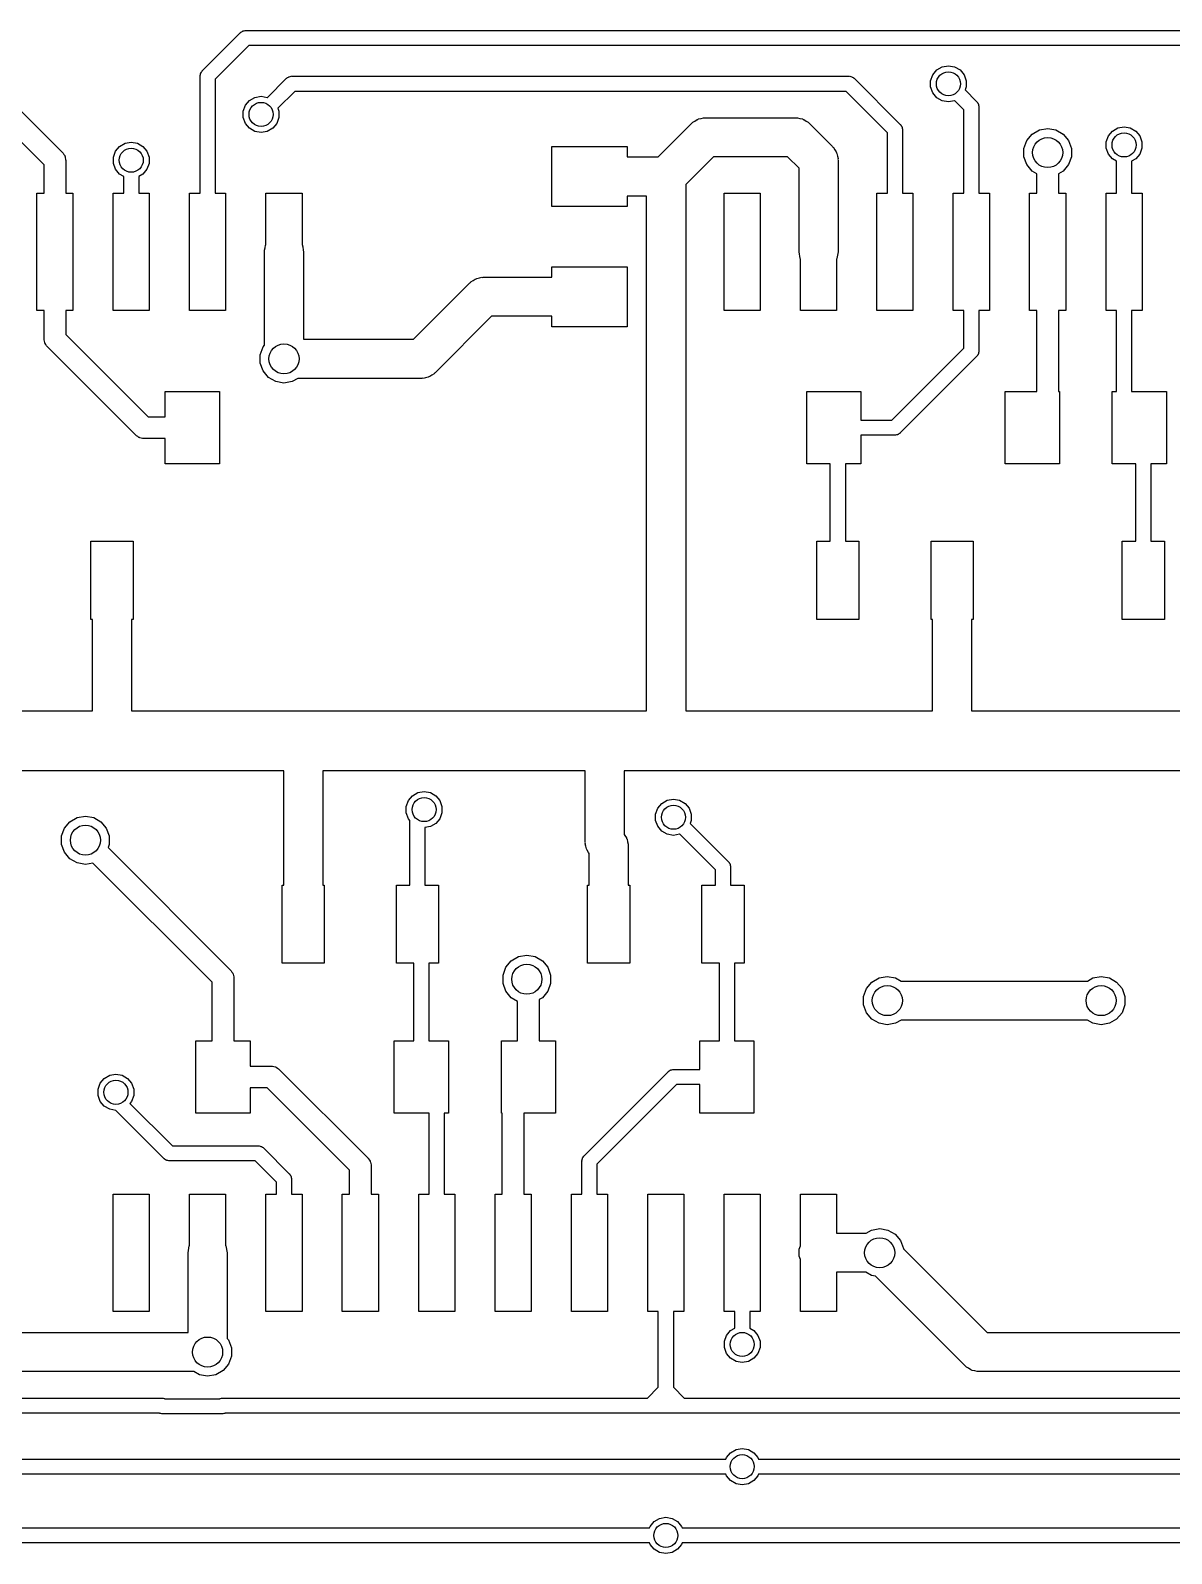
# Model space of a CAD drawing. Extents: x 25 to 125, y -125 to -25.
# Drawn here: x 58.65 to 77.62, y -99.36 to -74.04 of the extents above; entities that cross this region are included whole.
import ezdxf

# ---------------------------------------------------------------- set-up
doc = ezdxf.new("R2010")
doc.units = 0
doc.header["$MEASUREMENT"] = 0
doc.layers.add('BLACK', color=7, linetype='CONTINUOUS')

msp = doc.modelspace()

# ---------------------------------------------------------------- linework, layer by layer
at = {"layer": 'Black'}
for p, q in [((61.5066, -74.7146), (62.1416, -74.0796)), ((62.1416, -74.0796), (62.1461, -74.0765)), ((62.1461, -74.0765), (62.1497, -74.0722)), ((62.1497, -74.0722), (62.1638, -74.0641)), ((62.1638, -74.0641), (62.1772, -74.0547)), ((62.1772, -74.0547), (62.1825, -74.0533)), ((62.1825, -74.0533), (62.1872, -74.0505)), ((62.1872, -74.0505), (62.2033, -74.0477)), ((62.2033, -74.0477), (62.2191, -74.0435)), ((62.2191, -74.0435), (62.2246, -74.044)), ((62.2246, -74.044), (62.23, -74.043)), ((62.23, -74.043), (80.391, -74.043)), ((62.2818, -74.293), (61.72, -74.8548)), ((80.3392, -74.293), (62.2818, -74.293)), ((73.7204, -74.6993), (73.811, -74.647)), ((73.811, -74.647), (73.914, -74.6289)), ((73.914, -74.6289), (74.017, -74.647)), ((74.017, -74.647), (74.1076, -74.6993)), ((61.47, -74.803), (61.471, -74.7976)), ((61.47, -76.75), (61.47, -74.803)), ((61.4705, -74.7921), (61.4747, -74.7763)), ((61.471, -74.7976), (61.4705, -74.7921)), ((61.4747, -74.7763), (61.4775, -74.7602)), ((61.4775, -74.7602), (61.4803, -74.7555)), ((61.4803, -74.7555), (61.4817, -74.7502)), ((61.4817, -74.7502), (61.4911, -74.7368)), ((61.4911, -74.7368), (61.4992, -74.7227)), ((61.4992, -74.7227), (61.5035, -74.7191)), ((61.5035, -74.7191), (61.5066, -74.7146)), ((61.72, -74.8548), (61.72, -76.75)), ((62.589, -75.1562), (62.9036, -74.8416)), ((62.9036, -74.8416), (62.9081, -74.8385)), ((62.9081, -74.8385), (62.9117, -74.8342)), ((62.9117, -74.8342), (62.9258, -74.8261)), ((62.9258, -74.8261), (62.9392, -74.8167)), ((62.9392, -74.8167), (62.9445, -74.8153)), ((62.9445, -74.8153), (62.9492, -74.8125)), ((62.9492, -74.8125), (62.9653, -74.8097)), ((62.9653, -74.8097), (62.9811, -74.8055)), ((62.9811, -74.8055), (62.9866, -74.806)), ((62.9866, -74.806), (62.992, -74.805)), ((62.992, -74.805), (72.263, -74.805)), ((72.263, -74.805), (72.2684, -74.806)), ((72.2684, -74.806), (72.2739, -74.8055)), ((72.2739, -74.8055), (72.2897, -74.8097)), ((72.2897, -74.8097), (72.3058, -74.8125)), ((72.3058, -74.8125), (72.3105, -74.8153)), ((72.3105, -74.8153), (72.3158, -74.8167)), ((72.3158, -74.8167), (72.3292, -74.8261)), ((72.3292, -74.8261), (72.3433, -74.8342)), ((72.3433, -74.8342), (72.3469, -74.8385)), ((72.3469, -74.8385), (72.3514, -74.8416)), ((72.3514, -74.8416), (73.1134, -75.6036)), ((73.6174, -74.8777), (73.6532, -74.7794)), ((73.6174, -74.9823), (73.6174, -74.8777)), ((73.6532, -74.7794), (73.7204, -74.6993)), ((74.1076, -74.6993), (74.1748, -74.7794)), ((74.1748, -74.7794), (74.2106, -74.8777)), ((74.2106, -74.8777), (74.2106, -74.9823)), ((58.1614, -75.0519), (59.1823, -76.0727)), ((62.2904, -75.2073), (62.381, -75.155)), ((62.381, -75.155), (62.484, -75.1369)), ((62.484, -75.1369), (62.587, -75.155)), ((62.587, -75.155), (62.589, -75.1562)), ((63.0438, -75.055), (62.7626, -75.3362)), ((72.2112, -75.055), (63.0438, -75.055)), ((72.9, -75.7438), (72.2112, -75.055)), ((73.6532, -75.0806), (73.6174, -74.9823)), ((73.7204, -75.1607), (73.6532, -75.0806)), ((73.811, -75.213), (73.7204, -75.1607)), ((74.2106, -74.9823), (74.1926, -75.0318)), ((74.1926, -75.0318), (74.3834, -75.2226)), ((58.875, -76.2746), (57.9099, -75.3095)), ((62.1874, -75.3857), (62.2232, -75.2874)), ((62.1874, -75.4903), (62.1874, -75.3857)), ((62.2232, -75.2874), (62.2904, -75.2073)), ((62.7626, -75.3362), (62.7806, -75.3857)), ((62.7806, -75.3857), (62.7806, -75.4903)), ((73.914, -75.2311), (73.811, -75.213)), ((74.017, -75.213), (73.914, -75.2311)), ((74.019, -75.2118), (74.017, -75.213)), ((74.17, -75.3628), (74.019, -75.2118)), ((74.17, -76.75), (74.17, -75.3628)), ((74.3834, -75.2226), (74.3865, -75.2271)), ((74.3865, -75.2271), (74.3908, -75.2307)), ((74.3908, -75.2307), (74.3989, -75.2448)), ((74.3989, -75.2448), (74.4083, -75.2582)), ((74.4083, -75.2582), (74.4097, -75.2635)), ((74.4097, -75.2635), (74.4125, -75.2682)), ((74.4125, -75.2682), (74.4153, -75.2843)), ((74.4153, -75.2843), (74.4195, -75.3001)), ((74.4195, -75.3001), (74.419, -75.3056)), ((74.419, -75.3056), (74.42, -75.311)), ((74.42, -75.311), (74.42, -76.75)), ((62.2232, -75.5886), (62.1874, -75.4903)), ((62.2904, -75.6687), (62.2232, -75.5886)), ((62.381, -75.721), (62.2904, -75.6687)), ((62.6776, -75.6687), (62.587, -75.721)), ((62.7448, -75.5886), (62.6776, -75.6687)), ((62.7806, -75.4903), (62.7448, -75.5886)), ((69.0854, -76.145), (69.6412, -75.5892)), ((69.6412, -75.5892), (69.6529, -75.581)), ((69.6529, -75.581), (69.6621, -75.57)), ((69.6621, -75.57), (69.6989, -75.5488)), ((69.6989, -75.5488), (69.7336, -75.5245)), ((69.7336, -75.5245), (69.7475, -75.5207)), ((69.7475, -75.5207), (69.7598, -75.5136)), ((69.7598, -75.5136), (69.8017, -75.5062)), ((69.8017, -75.5062), (69.8427, -75.4952)), ((69.8427, -75.4952), (69.8569, -75.4965)), ((69.8569, -75.4965), (69.871, -75.494)), ((69.871, -75.494), (71.374, -75.494)), ((71.374, -75.494), (71.3881, -75.4965)), ((71.3881, -75.4965), (71.4023, -75.4952)), ((71.4023, -75.4952), (71.4433, -75.5062)), ((71.4433, -75.5062), (71.4852, -75.5136)), ((71.4852, -75.5136), (71.4975, -75.5207)), ((71.4975, -75.5207), (71.5114, -75.5245)), ((71.5114, -75.5245), (71.5461, -75.5488)), ((71.5461, -75.5488), (71.5829, -75.57)), ((71.5829, -75.57), (71.5921, -75.581)), ((71.5921, -75.581), (71.6038, -75.5892)), ((71.6038, -75.5892), (71.9848, -75.9702)), ((73.1134, -75.6036), (73.1165, -75.6081)), ((73.1165, -75.6081), (73.1208, -75.6117)), ((73.1208, -75.6117), (73.1289, -75.6258)), ((73.1289, -75.6258), (73.1383, -75.6392)), ((73.1383, -75.6392), (73.1397, -75.6445)), ((73.1397, -75.6445), (73.1425, -75.6492)), ((73.1425, -75.6492), (73.1453, -75.6653)), ((73.1453, -75.6653), (73.1495, -75.6811)), ((73.1495, -75.6811), (73.149, -75.6866)), ((73.149, -75.6866), (73.15, -75.692)), ((73.15, -75.692), (73.15, -76.75)), ((75.3069, -75.7654), (75.4277, -75.6957)), ((75.4277, -75.6957), (75.565, -75.6715)), ((75.565, -75.6715), (75.7023, -75.6957)), ((75.7023, -75.6957), (75.8231, -75.7654)), ((76.6414, -75.7153), (76.732, -75.663)), ((76.732, -75.663), (76.835, -75.6449)), ((76.835, -75.6449), (76.938, -75.663)), ((76.938, -75.663), (77.0286, -75.7153)), ((60.1314, -75.9693), (60.222, -75.917)), ((60.222, -75.917), (60.325, -75.8989)), ((60.325, -75.8989), (60.428, -75.917)), ((60.428, -75.917), (60.5186, -75.9693)), ((62.484, -75.7391), (62.381, -75.721)), ((62.587, -75.721), (62.484, -75.7391)), ((72.9, -76.75), (72.9, -75.7438)), ((75.1696, -76.0033), (75.2173, -75.8722)), ((75.2173, -75.8722), (75.3069, -75.7654)), ((75.8231, -75.7654), (75.9127, -75.8722)), ((75.9127, -75.8722), (75.9604, -76.0033)), ((76.5384, -75.8937), (76.5742, -75.7954)), ((76.5384, -75.9983), (76.5384, -75.8937)), ((76.5742, -75.7954), (76.6414, -75.7153)), ((77.0286, -75.7153), (77.0958, -75.7954)), ((77.0958, -75.7954), (77.1316, -75.8937)), ((77.1316, -75.8937), (77.1316, -75.9983)), ((59.1823, -76.0727), (59.1868, -76.0792)), ((59.1868, -76.0792), (59.1929, -76.0843)), ((59.1929, -76.0843), (59.2046, -76.1047)), ((59.2046, -76.1047), (59.2181, -76.1239)), ((59.2181, -76.1239), (59.2202, -76.1316)), ((59.2202, -76.1316), (59.2241, -76.1384)), ((59.2241, -76.1384), (59.2282, -76.1616)), ((59.2282, -76.1616), (59.2343, -76.1843)), ((59.2343, -76.1843), (59.2336, -76.1922)), ((59.2336, -76.1922), (59.235, -76.2)), ((59.235, -76.2), (59.235, -76.75)), ((60.0284, -76.1477), (60.0642, -76.0494)), ((60.0284, -76.2523), (60.0284, -76.1477)), ((60.0642, -76.0494), (60.1314, -75.9693)), ((60.5186, -75.9693), (60.5858, -76.0494)), ((60.5858, -76.0494), (60.6216, -76.1477)), ((60.6216, -76.1477), (60.6216, -76.2523)), ((67.32, -76.97), (67.32, -75.97)), ((67.32, -75.97), (68.57, -75.97)), ((68.57, -75.97), (68.57, -76.145)), ((68.57, -76.145), (69.0854, -76.145)), ((70.0056, -76.144), (69.545, -76.6046)), ((71.2394, -76.144), (70.0056, -76.144)), ((71.43, -76.3346), (71.2394, -76.144)), ((71.9848, -75.9702), (71.993, -75.9819)), ((71.993, -75.9819), (72.004, -75.9911)), ((72.004, -75.9911), (72.0252, -76.0279)), ((72.0252, -76.0279), (72.0495, -76.0626)), ((72.0495, -76.0626), (72.0533, -76.0765)), ((72.0533, -76.0765), (72.0604, -76.0888)), ((72.0604, -76.0888), (72.0678, -76.1307)), ((72.0678, -76.1307), (72.0788, -76.1717)), ((72.0788, -76.1717), (72.0775, -76.1859)), ((72.0775, -76.1859), (72.08, -76.2)), ((72.08, -76.2), (72.08, -77.725)), ((75.1696, -76.1427), (75.1696, -76.0033)), ((75.2173, -76.2738), (75.1696, -76.1427)), ((75.9604, -76.1427), (75.9127, -76.2738)), ((75.9604, -76.0033), (75.9604, -76.1427)), ((76.5742, -76.0966), (76.5384, -75.9983)), ((76.6414, -76.1767), (76.5742, -76.0966)), ((76.71, -76.2163), (76.6414, -76.1767)), ((77.0286, -76.1767), (76.96, -76.2163)), ((77.0958, -76.0966), (77.0286, -76.1767)), ((77.1316, -75.9983), (77.0958, -76.0966)), ((58.875, -76.75), (58.875, -76.2746)), ((60.0642, -76.3506), (60.0284, -76.2523)), ((60.1314, -76.4307), (60.0642, -76.3506)), ((60.2, -76.4703), (60.1314, -76.4307)), ((60.5186, -76.4307), (60.45, -76.4703)), ((60.5858, -76.3506), (60.5186, -76.4307)), ((60.6216, -76.2523), (60.5858, -76.3506)), ((71.43, -77.725), (71.43, -76.3346)), ((75.3069, -76.3806), (75.2173, -76.2738)), ((75.385, -76.4257), (75.3069, -76.3806)), ((75.385, -76.75), (75.385, -76.4257)), ((75.8231, -76.3806), (75.745, -76.4257)), ((75.745, -76.4257), (75.745, -76.75)), ((75.9127, -76.2738), (75.8231, -76.3806)), ((76.71, -76.75), (76.71, -76.2163)), ((76.96, -76.2163), (76.96, -76.75)), ((60.2, -76.75), (60.2, -76.4703)), ((60.45, -76.4703), (60.45, -76.75)), ((69.545, -76.6046), (69.545, -85.352)), ((58.755, -78.7), (58.755, -76.75)), ((58.755, -76.75), (58.875, -76.75)), ((59.235, -76.75), (59.355, -76.75)), ((59.355, -76.75), (59.355, -78.7)), ((60.025, -78.7), (60.025, -76.75)), ((60.025, -76.75), (60.2, -76.75)), ((60.45, -76.75), (60.625, -76.75)), ((60.625, -76.75), (60.625, -78.7)), ((61.295, -78.7), (61.295, -76.75)), ((61.295, -76.75), (61.47, -76.75)), ((61.72, -76.75), (61.895, -76.75)), ((61.895, -76.75), (61.895, -78.7)), ((62.565, -77.6045), (62.565, -76.75)), ((62.565, -76.75), (63.165, -76.75)), ((63.165, -76.75), (63.165, -77.6045)), ((68.895, -76.795), (68.57, -76.795)), ((68.57, -76.795), (68.57, -76.97)), ((68.895, -85.352), (68.895, -76.795)), ((70.185, -78.7), (70.185, -76.75)), ((70.185, -76.75), (70.785, -76.75)), ((70.785, -76.75), (70.785, -78.7)), ((72.725, -78.7), (72.725, -76.75)), ((72.725, -76.75), (72.9, -76.75)), ((73.15, -76.75), (73.325, -76.75)), ((73.325, -76.75), (73.325, -78.7)), ((73.995, -78.7), (73.995, -76.75)), ((73.995, -76.75), (74.17, -76.75)), ((74.42, -76.75), (74.595, -76.75)), ((74.595, -76.75), (74.595, -78.7)), ((75.265, -78.7), (75.265, -76.75)), ((75.265, -76.75), (75.385, -76.75)), ((75.745, -76.75), (75.865, -76.75)), ((75.865, -76.75), (75.865, -78.7)), ((76.535, -78.7), (76.535, -76.75)), ((76.535, -76.75), (76.71, -76.75)), ((76.96, -76.75), (77.135, -76.75)), ((77.135, -76.75), (77.135, -78.7)), ((68.57, -76.97), (67.32, -76.97)), ((62.54, -77.725), (62.5425, -77.7109)), ((62.54, -79.2741), (62.54, -77.725)), ((62.5412, -77.6967), (62.5522, -77.6557)), ((62.5425, -77.7109), (62.5412, -77.6967)), ((62.5522, -77.6557), (62.5596, -77.6138)), ((62.5596, -77.6138), (62.565, -77.6045)), ((63.165, -77.6045), (63.1704, -77.6138)), ((63.1704, -77.6138), (63.172, -77.6229)), ((63.172, -77.6229), (63.1799, -77.6399)), ((63.1799, -77.6399), (63.1848, -77.6954)), ((63.1848, -77.6954), (63.19, -77.725)), ((63.19, -77.725), (63.19, -79.177)), ((71.4496, -77.8362), (71.43, -77.725)), ((72.08, -77.725), (72.0604, -77.8362)), ((67.32, -78.145), (67.32, -77.97)), ((67.32, -77.97), (68.57, -77.97)), ((68.57, -77.97), (68.57, -78.97)), ((71.455, -77.8455), (71.4496, -77.8362)), ((71.455, -78.7), (71.455, -77.8455)), ((72.0604, -77.8362), (72.055, -77.8455)), ((72.055, -77.8455), (72.055, -78.7)), ((65.9532, -78.2402), (65.9649, -78.232)), ((65.9649, -78.232), (65.9741, -78.221)), ((65.9741, -78.221), (66.0109, -78.1998)), ((66.0109, -78.1998), (66.0456, -78.1754)), ((66.0456, -78.1754), (66.0595, -78.1717)), ((66.0595, -78.1717), (66.0718, -78.1646)), ((66.0718, -78.1646), (66.1137, -78.1572)), ((66.1137, -78.1572), (66.1547, -78.1462)), ((66.1547, -78.1462), (66.1689, -78.1475)), ((66.1689, -78.1475), (66.183, -78.145)), ((66.183, -78.145), (67.32, -78.145)), ((65.0164, -79.177), (65.9532, -78.2402)), ((58.875, -78.7), (58.755, -78.7)), ((58.875, -79.17), (58.875, -78.7)), ((59.355, -78.7), (59.235, -78.7)), ((59.235, -78.7), (59.235, -79.0954)), ((60.625, -78.7), (60.025, -78.7)), ((61.895, -78.7), (61.295, -78.7)), ((70.785, -78.7), (70.185, -78.7)), ((72.055, -78.7), (71.455, -78.7)), ((73.325, -78.7), (72.725, -78.7)), ((74.17, -78.7), (73.995, -78.7)), ((74.17, -79.3232), (74.17, -78.7)), ((74.595, -78.7), (74.42, -78.7)), ((74.42, -78.7), (74.42, -79.375)), ((75.385, -78.7), (75.265, -78.7)), ((75.385, -80.045), (75.385, -78.7)), ((75.865, -78.7), (75.745, -78.7)), ((75.745, -78.7), (75.745, -80.045)), ((76.71, -78.7), (76.535, -78.7)), ((76.71, -80.045), (76.71, -78.7)), ((77.135, -78.7), (76.96, -78.7)), ((76.96, -78.7), (76.96, -80.045)), ((66.3176, -78.795), (65.3808, -79.7318)), ((67.32, -78.795), (66.3176, -78.795)), ((67.32, -78.97), (67.32, -78.795)), ((68.57, -78.97), (67.32, -78.97)), ((58.8764, -79.1778), (58.875, -79.17)), ((58.8757, -79.1857), (58.8764, -79.1778)), ((58.8818, -79.2084), (58.8757, -79.1857)), ((58.8859, -79.2316), (58.8818, -79.2084)), ((58.8898, -79.2384), (58.8859, -79.2316)), ((58.8919, -79.2461), (58.8898, -79.2384)), ((59.235, -79.0954), (60.6046, -80.465)), ((63.19, -79.177), (65.0164, -79.177)), ((58.9054, -79.2653), (58.8919, -79.2461)), ((58.9171, -79.2857), (58.9054, -79.2653)), ((58.9232, -79.2908), (58.9171, -79.2857)), ((58.9277, -79.2973), (58.9232, -79.2908)), ((60.4027, -80.7723), (58.9277, -79.2973)), ((62.4696, -79.4323), (62.5173, -79.3012)), ((62.4696, -79.5717), (62.4696, -79.4323)), ((62.5173, -79.3012), (62.54, -79.2741)), ((72.9732, -80.52), (74.17, -79.3232)), ((74.3834, -79.4634), (73.1134, -80.7334)), ((74.3865, -79.4589), (74.3834, -79.4634)), ((74.3908, -79.4553), (74.3865, -79.4589)), ((74.3989, -79.4412), (74.3908, -79.4553)), ((74.4083, -79.4278), (74.3989, -79.4412)), ((74.4097, -79.4225), (74.4083, -79.4278)), ((74.4125, -79.4178), (74.4097, -79.4225)), ((74.4153, -79.4017), (74.4125, -79.4178)), ((74.4195, -79.3859), (74.4153, -79.4017)), ((74.42, -79.375), (74.419, -79.3804)), ((74.419, -79.3804), (74.4195, -79.3859)), ((62.5173, -79.7028), (62.4696, -79.5717)), ((62.6069, -79.8096), (62.5173, -79.7028)), ((65.3599, -79.751), (65.3231, -79.7722)), ((65.3691, -79.74), (65.3599, -79.751)), ((65.3808, -79.7318), (65.3691, -79.74)), ((62.7277, -79.8793), (62.6069, -79.8096)), ((62.865, -79.9035), (62.7277, -79.8793)), ((63.0023, -79.8793), (62.865, -79.9035)), ((63.0929, -79.827), (63.0023, -79.8793)), ((65.151, -79.827), (63.0929, -79.827)), ((65.1651, -79.8245), (65.151, -79.827)), ((65.1793, -79.8258), (65.1651, -79.8245)), ((65.2203, -79.8148), (65.1793, -79.8258)), ((65.2622, -79.8074), (65.2203, -79.8148)), ((65.2745, -79.8003), (65.2622, -79.8074)), ((65.2884, -79.7965), (65.2745, -79.8003)), ((65.3231, -79.7722), (65.2884, -79.7965)), ((60.89, -80.465), (60.89, -80.045)), ((60.89, -80.045), (61.79, -80.045)), ((61.79, -80.045), (61.79, -81.245)), ((71.56, -81.245), (71.56, -80.045)), ((71.56, -80.045), (72.46, -80.045)), ((72.46, -80.045), (72.46, -80.52)), ((74.86, -81.245), (74.86, -80.045)), ((74.86, -80.045), (75.385, -80.045)), ((75.745, -80.045), (75.76, -80.045)), ((75.76, -80.045), (75.76, -81.245)), ((76.64, -81.245), (76.64, -80.045)), ((76.64, -80.045), (76.71, -80.045)), ((76.96, -80.045), (77.54, -80.045)), ((77.54, -80.045), (77.54, -81.245)), ((60.6046, -80.465), (60.89, -80.465)), ((72.46, -80.52), (72.9732, -80.52)), ((73.0678, -80.7625), (73.0517, -80.7653)), ((73.0725, -80.7597), (73.0678, -80.7625)), ((73.0778, -80.7583), (73.0725, -80.7597)), ((73.0912, -80.7489), (73.0778, -80.7583)), ((73.1053, -80.7408), (73.0912, -80.7489)), ((73.1089, -80.7365), (73.1053, -80.7408)), ((73.1134, -80.7334), (73.1089, -80.7365)), ((60.4092, -80.7768), (60.4027, -80.7723)), ((60.4143, -80.7829), (60.4092, -80.7768)), ((60.4347, -80.7946), (60.4143, -80.7829)), ((60.4539, -80.8081), (60.4347, -80.7946)), ((60.4616, -80.8102), (60.4539, -80.8081)), ((60.4684, -80.8141), (60.4616, -80.8102)), ((60.4916, -80.8182), (60.4684, -80.8141)), ((60.5143, -80.8243), (60.4916, -80.8182)), ((60.5222, -80.8236), (60.5143, -80.8243)), ((60.53, -80.825), (60.5222, -80.8236)), ((60.89, -80.825), (60.53, -80.825)), ((60.89, -81.245), (60.89, -80.825)), ((73.025, -80.77), (72.46, -80.77)), ((72.46, -80.77), (72.46, -81.245)), ((73.0304, -80.769), (73.025, -80.77)), ((73.0359, -80.7695), (73.0304, -80.769)), ((73.0517, -80.7653), (73.0359, -80.7695)), ((61.79, -81.245), (60.89, -81.245)), ((71.95, -81.245), (71.56, -81.245)), ((71.95, -82.535), (71.95, -81.245)), ((72.46, -81.245), (72.2, -81.245)), ((72.2, -81.245), (72.2, -82.535)), ((75.76, -81.245), (74.86, -81.245)), ((77.03, -81.245), (76.64, -81.245)), ((77.03, -82.535), (77.03, -81.245)), ((77.54, -81.245), (77.28, -81.245)), ((77.28, -81.245), (77.28, -82.535)), ((59.655, -83.835), (59.655, -82.535)), ((59.655, -82.535), (60.355, -82.535)), ((60.355, -82.535), (60.355, -83.835)), ((71.725, -83.835), (71.725, -82.535)), ((71.725, -82.535), (71.95, -82.535)), ((72.2, -82.535), (72.425, -82.535)), ((72.425, -82.535), (72.425, -83.835)), ((73.625, -83.835), (73.625, -82.535)), ((73.625, -82.535), (74.325, -82.535)), ((74.325, -82.535), (74.325, -83.835)), ((76.805, -83.835), (76.805, -82.535)), ((76.805, -82.535), (77.03, -82.535)), ((77.28, -82.535), (77.505, -82.535)), ((77.505, -82.535), (77.505, -83.835)), ((59.68, -83.835), (59.655, -83.835)), ((59.68, -85.352), (59.68, -83.835)), ((60.355, -83.835), (60.33, -83.835)), ((60.33, -83.835), (60.33, -85.352)), ((72.425, -83.835), (71.725, -83.835)), ((73.65, -83.835), (73.625, -83.835)), ((73.65, -85.352), (73.65, -83.835)), ((74.325, -83.835), (74.3, -83.835)), ((74.3, -83.835), (74.3, -85.352)), ((77.505, -83.835), (76.805, -83.835)), ((55.25, -85.352), (59.68, -85.352)), ((60.33, -85.352), (63.246, -85.352)), ((63.246, -85.352), (68.199, -85.352)), ((68.199, -85.352), (68.895, -85.352)), ((69.545, -85.352), (73.65, -85.352)), ((74.3, -85.352), (78.73, -85.352)), ((60.071, -86.352), (54.864, -86.352)), ((62.86, -86.352), (60.071, -86.352)), ((62.86, -88.25), (62.86, -86.352)), ((67.874, -86.352), (63.51, -86.352)), ((63.51, -86.352), (63.51, -88.25)), ((67.874, -87.534), (67.874, -86.352)), ((69.215, -86.352), (68.524, -86.352)), ((68.524, -86.352), (68.524, -87.4085)), ((74.041, -86.352), (69.215, -86.352)), ((79.121, -86.352), (74.041, -86.352)), ((64.9352, -86.8444), (65.0024, -86.7643)), ((65.0024, -86.7643), (65.093, -86.712)), ((65.093, -86.712), (65.196, -86.6939)), ((65.196, -86.6939), (65.299, -86.712)), ((65.299, -86.712), (65.3896, -86.7643)), ((65.3896, -86.7643), (65.4568, -86.8444)), ((69.1484, -86.8913), (69.239, -86.839)), ((69.239, -86.839), (69.342, -86.8209)), ((69.342, -86.8209), (69.445, -86.839)), ((69.445, -86.839), (69.5356, -86.8913)), ((64.8994, -86.9427), (64.9352, -86.8444)), ((64.8994, -87.0473), (64.8994, -86.9427)), ((64.9352, -87.1456), (64.8994, -87.0473)), ((65.4568, -86.8444), (65.4926, -86.9427)), ((65.4926, -87.0473), (65.4568, -87.1456)), ((65.4926, -86.9427), (65.4926, -87.0473)), ((69.0454, -87.0697), (69.0812, -86.9714)), ((69.0454, -87.1743), (69.0454, -87.0697)), ((69.0812, -86.9714), (69.1484, -86.8913)), ((69.5356, -86.8913), (69.6028, -86.9714)), ((69.6028, -86.9714), (69.6386, -87.0697)), ((69.6386, -87.0697), (69.6386, -87.1743)), ((59.1676, -87.4333), (59.2153, -87.3022)), ((59.2153, -87.3022), (59.3049, -87.1954)), ((59.3049, -87.1954), (59.4257, -87.1257)), ((59.4257, -87.1257), (59.563, -87.1015)), ((59.563, -87.1015), (59.7003, -87.1257)), ((59.7003, -87.1257), (59.8211, -87.1954)), ((59.8211, -87.1954), (59.9107, -87.3022)), ((59.9107, -87.3022), (59.9584, -87.4333)), ((64.96, -87.1751), (64.9352, -87.1456)), ((64.96, -88.25), (64.96, -87.1751)), ((65.299, -87.278), (65.21, -87.2937)), ((65.21, -87.2937), (65.21, -88.25)), ((65.3896, -87.2257), (65.299, -87.278)), ((65.4568, -87.1456), (65.3896, -87.2257)), ((69.0812, -87.2726), (69.0454, -87.1743)), ((69.1484, -87.3527), (69.0812, -87.2726)), ((69.6386, -87.1743), (69.6206, -87.2238)), ((69.6206, -87.2238), (70.2534, -87.8566)), ((59.1676, -87.5727), (59.1676, -87.4333)), ((59.2153, -87.7038), (59.1676, -87.5727)), ((59.9584, -87.5727), (59.9394, -87.6249)), ((59.9584, -87.4333), (59.9584, -87.5727)), ((67.8765, -87.5481), (67.874, -87.534)), ((67.8752, -87.5623), (67.8765, -87.5481)), ((67.8862, -87.6033), (67.8752, -87.5623)), ((68.524, -87.4085), (68.5352, -87.4279)), ((68.5352, -87.4279), (68.5596, -87.4626)), ((68.5596, -87.4626), (68.5633, -87.4765)), ((68.5633, -87.4765), (68.5704, -87.4888)), ((68.5704, -87.4888), (68.5778, -87.5307)), ((68.5778, -87.5307), (68.5888, -87.5717)), ((68.5888, -87.5717), (68.5875, -87.5859)), ((68.5875, -87.5859), (68.59, -87.6)), ((68.59, -87.6), (68.59, -88.25)), ((69.239, -87.405), (69.1484, -87.3527)), ((69.342, -87.4231), (69.239, -87.405)), ((69.445, -87.405), (69.342, -87.4231)), ((69.447, -87.4038), (69.445, -87.405)), ((70.04, -87.9968), (69.447, -87.4038)), ((59.3049, -87.8106), (59.2153, -87.7038)), ((59.4257, -87.8803), (59.3049, -87.8106)), ((59.9394, -87.6249), (61.9773, -89.6627)), ((67.8936, -87.6452), (67.8862, -87.6033)), ((67.9007, -87.6575), (67.8936, -87.6452)), ((67.9044, -87.6714), (67.9007, -87.6575)), ((67.9288, -87.7061), (67.9044, -87.6714)), ((67.94, -87.7255), (67.9288, -87.7061)), ((67.94, -88.25), (67.94, -87.7255)), ((59.563, -87.9045), (59.4257, -87.8803)), ((59.6879, -87.8825), (59.563, -87.9045)), ((61.67, -89.8646), (59.6879, -87.8825)), ((70.04, -88.25), (70.04, -87.9968)), ((70.2534, -87.8566), (70.2565, -87.8611)), ((70.2565, -87.8611), (70.2608, -87.8647)), ((70.2608, -87.8647), (70.2689, -87.8788)), ((70.2689, -87.8788), (70.2783, -87.8922)), ((70.2783, -87.8922), (70.2797, -87.8975)), ((70.2797, -87.8975), (70.2825, -87.9022)), ((70.2825, -87.9022), (70.2853, -87.9183)), ((70.2853, -87.9183), (70.2895, -87.9341)), ((70.2895, -87.9341), (70.289, -87.9396)), ((70.289, -87.9396), (70.29, -87.945)), ((70.29, -87.945), (70.29, -88.25)), ((62.835, -89.55), (62.835, -88.25)), ((62.835, -88.25), (62.86, -88.25)), ((63.51, -88.25), (63.535, -88.25)), ((63.535, -88.25), (63.535, -89.55)), ((64.735, -89.55), (64.735, -88.25)), ((64.735, -88.25), (64.96, -88.25)), ((65.21, -88.25), (65.435, -88.25)), ((65.435, -88.25), (65.435, -89.55)), ((67.915, -89.55), (67.915, -88.25)), ((67.915, -88.25), (67.94, -88.25)), ((68.59, -88.25), (68.615, -88.25)), ((68.615, -88.25), (68.615, -89.55)), ((69.815, -89.55), (69.815, -88.25)), ((69.815, -88.25), (70.04, -88.25)), ((70.29, -88.25), (70.515, -88.25)), ((70.515, -88.25), (70.515, -89.55)), ((63.535, -89.55), (62.835, -89.55)), ((65.025, -89.55), (64.735, -89.55)), ((65.025, -90.84), (65.025, -89.55)), ((65.435, -89.55), (65.275, -89.55)), ((65.275, -89.55), (65.275, -90.84)), ((66.5082, -89.7447), (66.5559, -89.6136)), ((66.5559, -89.6136), (66.6455, -89.5068)), ((66.6455, -89.5068), (66.7663, -89.4371)), ((66.7663, -89.4371), (66.9036, -89.4129)), ((66.9036, -89.4129), (67.0409, -89.4371)), ((67.0409, -89.4371), (67.1617, -89.5068)), ((67.1617, -89.5068), (67.2513, -89.6136)), ((67.2513, -89.6136), (67.299, -89.7447)), ((68.615, -89.55), (67.915, -89.55)), ((70.105, -89.55), (69.815, -89.55)), ((70.105, -90.84), (70.105, -89.55)), ((70.515, -89.55), (70.355, -89.55)), ((70.355, -89.55), (70.355, -90.84)), ((61.67, -90.84), (61.67, -89.8646)), ((61.9773, -89.6627), (61.9818, -89.6692)), ((61.9818, -89.6692), (61.9879, -89.6743)), ((61.9879, -89.6743), (61.9996, -89.6947)), ((61.9996, -89.6947), (62.0131, -89.7139)), ((62.0131, -89.7139), (62.0152, -89.7216)), ((62.0152, -89.7216), (62.0191, -89.7284)), ((62.0191, -89.7284), (62.0232, -89.7516)), ((62.0232, -89.7516), (62.0293, -89.7743)), ((62.0293, -89.7743), (62.0286, -89.7822)), ((62.0286, -89.7822), (62.03, -89.79)), ((62.03, -89.79), (62.03, -90.84)), ((66.5082, -89.8841), (66.5082, -89.7447)), ((67.299, -89.7447), (67.299, -89.8841)), ((72.5503, -89.9692), (72.6399, -89.8624)), ((72.6399, -89.8624), (72.7607, -89.7927)), ((72.7607, -89.7927), (72.898, -89.7685)), ((72.898, -89.7685), (73.0353, -89.7927)), ((73.0353, -89.7927), (73.1259, -89.845)), ((73.1259, -89.845), (76.2261, -89.845)), ((76.2261, -89.845), (76.3167, -89.7927)), ((76.3167, -89.7927), (76.454, -89.7685)), ((76.454, -89.7685), (76.5913, -89.7927)), ((76.5913, -89.7927), (76.7121, -89.8624)), ((76.7121, -89.8624), (76.8017, -89.9692)), ((66.5559, -90.0152), (66.5082, -89.8841)), ((66.6455, -90.122), (66.5559, -90.0152)), ((66.75, -90.1823), (66.6455, -90.122)), ((67.1617, -90.122), (67.11, -90.1518)), ((67.2513, -90.0152), (67.1617, -90.122)), ((67.299, -89.8841), (67.2513, -90.0152)), ((72.5026, -90.1003), (72.5503, -89.9692)), ((72.5026, -90.2397), (72.5026, -90.1003)), ((76.8017, -89.9692), (76.8494, -90.1003)), ((76.8494, -90.1003), (76.8494, -90.2397)), ((66.75, -90.84), (66.75, -90.1823)), ((67.11, -90.1518), (67.11, -90.84)), ((72.5503, -90.3708), (72.5026, -90.2397)), ((72.6399, -90.4776), (72.5503, -90.3708)), ((76.8017, -90.3708), (76.7121, -90.4776)), ((76.8494, -90.2397), (76.8017, -90.3708)), ((72.7607, -90.5473), (72.6399, -90.4776)), ((72.898, -90.5715), (72.7607, -90.5473)), ((73.0353, -90.5473), (72.898, -90.5715)), ((73.1259, -90.495), (73.0353, -90.5473)), ((76.2261, -90.495), (73.1259, -90.495)), ((76.3167, -90.5473), (76.2261, -90.495)), ((76.454, -90.5715), (76.3167, -90.5473)), ((76.5913, -90.5473), (76.454, -90.5715)), ((76.7121, -90.4776), (76.5913, -90.5473)), ((61.4, -92.04), (61.4, -90.84)), ((61.4, -90.84), (61.67, -90.84)), ((62.03, -90.84), (62.3, -90.84)), ((62.3, -90.84), (62.3, -91.26)), ((64.7, -92.04), (64.7, -90.84)), ((64.7, -90.84), (65.025, -90.84)), ((65.275, -90.84), (65.6, -90.84)), ((65.6, -90.84), (65.6, -92.04)), ((66.48, -92.04), (66.48, -90.84)), ((66.48, -90.84), (66.75, -90.84)), ((67.11, -90.84), (67.38, -90.84)), ((67.38, -90.84), (67.38, -92.04)), ((69.78, -91.315), (69.78, -90.84)), ((69.78, -90.84), (70.105, -90.84)), ((70.355, -90.84), (70.68, -90.84)), ((70.68, -90.84), (70.68, -92.04)), ((59.968, -91.411), (60.071, -91.3929)), ((60.071, -91.3929), (60.174, -91.411)), ((62.3, -91.26), (62.66, -91.26)), ((62.66, -91.26), (62.6678, -91.2614)), ((62.6678, -91.2614), (62.6757, -91.2607)), ((62.6757, -91.2607), (62.6984, -91.2668)), ((62.6984, -91.2668), (62.7216, -91.2709)), ((62.7216, -91.2709), (62.7284, -91.2748)), ((62.7284, -91.2748), (62.7361, -91.2769)), ((62.7361, -91.2769), (62.7553, -91.2904)), ((62.7553, -91.2904), (62.7757, -91.3021)), ((62.7757, -91.3021), (62.7808, -91.3082)), ((62.7808, -91.3082), (62.7873, -91.3127)), ((62.7873, -91.3127), (64.2623, -92.7877)), ((67.8566, -92.7486), (69.2536, -91.3516)), ((69.2536, -91.3516), (69.2581, -91.3485)), ((69.2581, -91.3485), (69.2617, -91.3442)), ((69.2617, -91.3442), (69.2758, -91.3361)), ((69.2758, -91.3361), (69.2892, -91.3267)), ((69.2892, -91.3267), (69.2945, -91.3253)), ((69.2945, -91.3253), (69.2992, -91.3225)), ((69.2992, -91.3225), (69.3153, -91.3197)), ((69.3153, -91.3197), (69.3311, -91.3155)), ((69.3311, -91.3155), (69.3366, -91.316)), ((69.3366, -91.316), (69.342, -91.315)), ((69.342, -91.315), (69.78, -91.315)), ((59.7744, -91.6417), (59.8102, -91.5434)), ((59.7744, -91.7463), (59.7744, -91.6417)), ((59.8102, -91.5434), (59.8774, -91.4633)), ((59.8774, -91.4633), (59.968, -91.411)), ((60.174, -91.411), (60.2646, -91.4633)), ((60.2646, -91.4633), (60.3318, -91.5434)), ((60.3318, -91.5434), (60.3676, -91.6417)), ((60.3676, -91.6417), (60.3676, -91.7463)), ((62.5854, -91.62), (62.3, -91.62)), ((62.3, -91.62), (62.3, -92.04)), ((63.955, -92.9896), (62.5854, -91.62)), ((69.3938, -91.565), (68.07, -92.8888)), ((69.78, -91.565), (69.3938, -91.565)), ((69.78, -92.04), (69.78, -91.565)), ((59.8102, -91.8446), (59.7744, -91.7463)), ((59.8774, -91.9247), (59.8102, -91.8446)), ((60.3318, -91.8446), (60.3042, -91.8774)), ((60.3042, -91.8774), (61.0118, -92.585)), ((60.3676, -91.7463), (60.3318, -91.8446)), ((59.968, -91.977), (59.8774, -91.9247)), ((60.0678, -91.9946), (59.968, -91.977)), ((60.8716, -92.7984), (60.0678, -91.9946)), ((62.3, -92.04), (61.4, -92.04)), ((65.28, -92.04), (64.7, -92.04)), ((65.28, -93.385), (65.28, -92.04)), ((65.6, -92.04), (65.53, -92.04)), ((65.53, -92.04), (65.53, -93.385)), ((66.495, -92.04), (66.48, -92.04)), ((66.495, -93.385), (66.495, -92.04)), ((67.38, -92.04), (66.855, -92.04)), ((66.855, -92.04), (66.855, -93.385)), ((70.68, -92.04), (69.78, -92.04)), ((61.0118, -92.585), (62.44, -92.585)), ((62.44, -92.585), (62.4454, -92.586)), ((62.4454, -92.586), (62.4509, -92.5855)), ((62.4509, -92.5855), (62.4667, -92.5897)), ((62.4667, -92.5897), (62.4828, -92.5925)), ((62.4828, -92.5925), (62.4875, -92.5953)), ((62.4875, -92.5953), (62.4928, -92.5967)), ((62.4928, -92.5967), (62.5062, -92.6061)), ((62.5062, -92.6061), (62.5203, -92.6142)), ((62.5203, -92.6142), (62.5239, -92.6185)), ((62.5239, -92.6185), (62.5284, -92.6216)), ((62.5284, -92.6216), (62.9534, -93.0466)), ((60.8761, -92.8015), (60.8716, -92.7984)), ((60.8797, -92.8058), (60.8761, -92.8015)), ((60.8938, -92.8139), (60.8797, -92.8058)), ((60.9072, -92.8233), (60.8938, -92.8139)), ((60.9125, -92.8247), (60.9072, -92.8233)), ((60.9172, -92.8275), (60.9125, -92.8247)), ((60.9333, -92.8303), (60.9172, -92.8275)), ((60.9491, -92.8345), (60.9333, -92.8303)), ((60.9546, -92.834), (60.9491, -92.8345)), ((60.96, -92.835), (60.9546, -92.834)), ((62.3882, -92.835), (60.96, -92.835)), ((62.74, -93.1868), (62.3882, -92.835)), ((64.2623, -92.7877), (64.2668, -92.7942)), ((64.2668, -92.7942), (64.2729, -92.7993)), ((64.2729, -92.7993), (64.2846, -92.8197)), ((64.2846, -92.8197), (64.2981, -92.8389)), ((64.2981, -92.8389), (64.3002, -92.8466)), ((64.3002, -92.8466), (64.3041, -92.8534)), ((64.3041, -92.8534), (64.3082, -92.8766)), ((64.3082, -92.8766), (64.3143, -92.8993)), ((64.3143, -92.8993), (64.3136, -92.9072)), ((64.3136, -92.9072), (64.315, -92.915)), ((64.315, -92.915), (64.315, -93.385)), ((67.82, -92.837), (67.821, -92.8316)), ((67.82, -93.385), (67.82, -92.837)), ((67.8205, -92.8261), (67.8247, -92.8103)), ((67.821, -92.8316), (67.8205, -92.8261)), ((67.8247, -92.8103), (67.8275, -92.7942)), ((67.8275, -92.7942), (67.8303, -92.7895)), ((67.8303, -92.7895), (67.8317, -92.7842)), ((67.8317, -92.7842), (67.8411, -92.7708)), ((67.8411, -92.7708), (67.8492, -92.7567)), ((67.8492, -92.7567), (67.8535, -92.7531)), ((67.8535, -92.7531), (67.8566, -92.7486)), ((68.07, -92.8888), (68.07, -93.385)), ((62.9534, -93.0466), (62.9565, -93.0511)), ((62.9565, -93.0511), (62.9608, -93.0547)), ((62.9608, -93.0547), (62.9689, -93.0688)), ((62.9689, -93.0688), (62.9783, -93.0822)), ((62.9783, -93.0822), (62.9797, -93.0875)), ((62.9797, -93.0875), (62.9825, -93.0922)), ((62.9825, -93.0922), (62.9853, -93.1083)), ((62.9853, -93.1083), (62.9895, -93.1241)), ((62.9895, -93.1241), (62.989, -93.1296)), ((62.989, -93.1296), (62.99, -93.135)), ((62.99, -93.135), (62.99, -93.385)), ((63.955, -93.385), (63.955, -92.9896)), ((60.025, -95.335), (60.025, -93.385)), ((60.025, -93.385), (60.625, -93.385)), ((60.625, -93.385), (60.625, -95.335)), ((61.295, -94.2395), (61.295, -93.385)), ((61.295, -93.385), (61.895, -93.385)), ((61.895, -93.385), (61.895, -94.2395)), ((62.565, -95.335), (62.565, -93.385)), ((62.565, -93.385), (62.74, -93.385)), ((62.74, -93.385), (62.74, -93.1868)), ((62.99, -93.385), (63.165, -93.385)), ((63.165, -93.385), (63.165, -95.335)), ((63.835, -95.335), (63.835, -93.385)), ((63.835, -93.385), (63.955, -93.385)), ((64.315, -93.385), (64.435, -93.385)), ((64.435, -93.385), (64.435, -95.335)), ((65.105, -95.335), (65.105, -93.385)), ((65.105, -93.385), (65.28, -93.385)), ((65.53, -93.385), (65.705, -93.385)), ((65.705, -93.385), (65.705, -95.335)), ((66.375, -95.335), (66.375, -93.385)), ((66.375, -93.385), (66.495, -93.385)), ((66.855, -93.385), (66.975, -93.385)), ((66.975, -93.385), (66.975, -95.335)), ((67.645, -95.335), (67.645, -93.385)), ((67.645, -93.385), (67.82, -93.385)), ((68.07, -93.385), (68.245, -93.385)), ((68.245, -93.385), (68.245, -95.335)), ((68.915, -95.335), (68.915, -93.385)), ((68.915, -93.385), (69.515, -93.385)), ((69.515, -93.385), (69.515, -95.335)), ((70.185, -95.335), (70.185, -93.385)), ((70.185, -93.385), (70.785, -93.385)), ((70.785, -93.385), (70.785, -95.335)), ((71.455, -94.2484), (71.455, -93.385)), ((71.455, -93.385), (72.055, -93.385)), ((72.055, -93.385), (72.055, -94.035)), ((72.055, -94.035), (72.5448, -94.035)), ((72.5448, -94.035), (72.6337, -93.9837)), ((72.6337, -93.9837), (72.771, -93.9595)), ((72.771, -93.9595), (72.9083, -93.9837)), ((72.9083, -93.9837), (73.0291, -94.0534)), ((73.0291, -94.0534), (73.1187, -94.1602)), ((73.1187, -94.1602), (73.1664, -94.2913)), ((61.27, -94.36), (61.2896, -94.2488)), ((61.27, -95.687), (61.27, -94.36)), ((61.2896, -94.2488), (61.295, -94.2395)), ((61.895, -94.2395), (61.9004, -94.2488)), ((61.9004, -94.2488), (61.92, -94.36)), ((61.92, -94.36), (61.92, -95.7841)), ((71.4349, -94.3036), (71.455, -94.2484)), ((71.4349, -94.4164), (71.4349, -94.3036)), ((71.455, -94.4716), (71.4349, -94.4164)), ((73.1664, -94.2913), (73.1664, -94.2968)), ((73.1664, -94.2968), (74.5566, -95.687)), ((71.455, -95.335), (71.455, -94.4716)), ((72.5413, -94.685), (72.055, -94.685)), ((72.055, -94.685), (72.055, -95.335)), ((72.6337, -94.7383), (72.5413, -94.685)), ((72.7005, -94.7501), (72.6337, -94.7383)), ((74.1922, -96.2418), (72.7005, -94.7501)), ((60.625, -95.335), (60.025, -95.335)), ((63.165, -95.335), (62.565, -95.335)), ((64.435, -95.335), (63.835, -95.335)), ((65.705, -95.335), (65.105, -95.335)), ((66.975, -95.335), (66.375, -95.335)), ((68.245, -95.335), (67.645, -95.335)), ((69.09, -95.335), (68.915, -95.335)), ((69.09, -96.52), (69.09, -95.335)), ((69.515, -95.335), (69.34, -95.335)), ((69.34, -95.335), (69.34, -96.52)), ((70.36, -95.335), (70.185, -95.335)), ((70.36, -95.6147), (70.36, -95.335)), ((70.785, -95.335), (70.61, -95.335)), ((70.61, -95.335), (70.61, -95.6147)), ((72.055, -95.335), (71.455, -95.335)), ((55.6336, -95.687), (61.27, -95.687)), ((70.2242, -95.7344), (70.2914, -95.6543)), ((70.2914, -95.6543), (70.36, -95.6147)), ((70.61, -95.6147), (70.6786, -95.6543)), ((70.6786, -95.6543), (70.7458, -95.7344)), ((74.5566, -95.687), (80.32, -95.687)), ((61.92, -95.7841), (61.9427, -95.8112)), ((61.9427, -95.8112), (61.9904, -95.9423)), ((61.9904, -95.9423), (61.9904, -96.0817)), ((70.1884, -95.8327), (70.2242, -95.7344)), ((70.1884, -95.9373), (70.1884, -95.8327)), ((70.2242, -96.0356), (70.1884, -95.9373)), ((70.7458, -95.7344), (70.7816, -95.8327)), ((70.7816, -95.9373), (70.7458, -96.0356)), ((70.7816, -95.8327), (70.7816, -95.9373)), ((61.9904, -96.0817), (61.9427, -96.2128)), ((70.2914, -96.1157), (70.2242, -96.0356)), ((70.382, -96.168), (70.2914, -96.1157)), ((70.485, -96.1861), (70.382, -96.168)), ((70.588, -96.168), (70.485, -96.1861)), ((70.6786, -96.1157), (70.588, -96.168)), ((70.7458, -96.0356), (70.6786, -96.1157)), ((61.3671, -96.337), (55.499, -96.337)), ((61.4577, -96.3893), (61.3671, -96.337)), ((61.595, -96.4135), (61.4577, -96.3893)), ((61.7323, -96.3893), (61.595, -96.4135)), ((61.8531, -96.3196), (61.7323, -96.3893)), ((61.9427, -96.2128), (61.8531, -96.3196)), ((74.2039, -96.25), (74.1922, -96.2418)), ((74.2131, -96.261), (74.2039, -96.25)), ((74.2499, -96.2822), (74.2131, -96.261)), ((74.2846, -96.3066), (74.2499, -96.2822)), ((74.2985, -96.3103), (74.2846, -96.3066)), ((74.3108, -96.3174), (74.2985, -96.3103)), ((74.3527, -96.3248), (74.3108, -96.3174)), ((74.3937, -96.3358), (74.3527, -96.3248)), ((74.4079, -96.3345), (74.3937, -96.3358)), ((74.422, -96.337), (74.4079, -96.3345)), ((80.4171, -96.337), (74.422, -96.337)), ((68.9092, -96.776), (69.09, -96.5952)), ((69.09, -96.5952), (69.09, -96.52)), ((69.34, -96.52), (69.34, -96.5952)), ((69.34, -96.5952), (69.5208, -96.776)), ((50.4708, -96.776), (60.829, -96.776)), ((60.829, -96.776), (60.8344, -96.777)), ((60.8344, -96.777), (60.8399, -96.7765)), ((60.8399, -96.7765), (60.8557, -96.7807)), ((60.8557, -96.7807), (60.8717, -96.7835)), ((60.8717, -96.7835), (60.8765, -96.7863)), ((60.8765, -96.7863), (60.8818, -96.7877)), ((60.8818, -96.7877), (60.8837, -96.789)), ((60.8837, -96.789), (61.7983, -96.789)), ((61.7983, -96.789), (61.8002, -96.7877)), ((61.8002, -96.7877), (61.8055, -96.7863)), ((61.8055, -96.7863), (61.8103, -96.7835)), ((61.8103, -96.7835), (61.8263, -96.7807)), ((61.8263, -96.7807), (61.8421, -96.7765)), ((61.8421, -96.7765), (61.8476, -96.777)), ((61.8476, -96.777), (61.853, -96.776)), ((61.853, -96.776), (68.9092, -96.776)), ((69.5208, -96.776), (87.9592, -96.776)), ((60.7873, -97.026), (50.419, -97.026)), ((60.7892, -97.0273), (60.7873, -97.026)), ((60.7945, -97.0287), (60.7892, -97.0273)), ((60.7992, -97.0315), (60.7945, -97.0287)), ((60.8153, -97.0343), (60.7992, -97.0315)), ((60.8311, -97.0385), (60.8153, -97.0343)), ((60.8366, -97.038), (60.8311, -97.0385)), ((60.842, -97.039), (60.8366, -97.038)), ((61.84, -97.039), (60.842, -97.039)), ((61.8454, -97.038), (61.84, -97.039)), ((61.8509, -97.0385), (61.8454, -97.038)), ((61.8667, -97.0343), (61.8509, -97.0385)), ((61.8828, -97.0315), (61.8667, -97.0343)), ((61.8875, -97.0287), (61.8828, -97.0315)), ((61.8928, -97.0273), (61.8875, -97.0287)), ((61.8947, -97.026), (61.8928, -97.0273)), ((68.961, -97.026), (61.8947, -97.026)), ((69.215, -97.026), (68.961, -97.026)), ((69.469, -97.026), (69.215, -97.026)), ((88.011, -97.026), (69.469, -97.026)), ((70.2242, -97.7664), (70.2914, -97.6863)), ((70.2914, -97.6863), (70.382, -97.634)), ((70.382, -97.634), (70.485, -97.6159)), ((70.485, -97.6159), (70.588, -97.634)), ((70.588, -97.634), (70.6786, -97.6863)), ((70.6786, -97.6863), (70.7458, -97.7664)), ((51.7051, -97.792), (70.2149, -97.792)), ((70.2149, -97.792), (70.2242, -97.7664)), ((70.7458, -97.7664), (70.7551, -97.792)), ((70.7551, -97.792), (89.2649, -97.792)), ((70.2149, -98.042), (51.7051, -98.042)), ((70.2242, -98.0676), (70.2149, -98.042)), ((70.2914, -98.1477), (70.2242, -98.0676)), ((70.382, -98.2), (70.2914, -98.1477)), ((70.485, -98.2181), (70.382, -98.2)), ((70.588, -98.2), (70.485, -98.2181)), ((70.6786, -98.1477), (70.588, -98.2)), ((70.7458, -98.0676), (70.6786, -98.1477)), ((70.7551, -98.042), (70.7458, -98.0676)), ((89.2649, -98.042), (70.7551, -98.042)), ((50.4351, -98.935), (68.9449, -98.935)), ((68.9449, -98.935), (68.9542, -98.9094)), ((68.9542, -98.9094), (69.0214, -98.8293)), ((69.0214, -98.8293), (69.112, -98.777)), ((69.112, -98.777), (69.215, -98.7589)), ((69.215, -98.7589), (69.318, -98.777)), ((69.318, -98.777), (69.4086, -98.8293)), ((69.4086, -98.8293), (69.4758, -98.9094)), ((69.4758, -98.9094), (69.4851, -98.935)), ((69.4851, -98.935), (88.6299, -98.935)), ((68.9449, -99.185), (50.4351, -99.185)), ((68.9542, -99.2106), (68.9449, -99.185)), ((69.0214, -99.2907), (68.9542, -99.2106)), ((69.4758, -99.2106), (69.4086, -99.2907)), ((69.4851, -99.185), (69.4758, -99.2106)), ((88.6299, -99.185), (69.4851, -99.185)), ((69.112, -99.343), (69.0214, -99.2907)), ((69.215, -99.3611), (69.112, -99.343)), ((69.318, -99.343), (69.215, -99.3611)), ((69.4086, -99.2907), (69.318, -99.343))]:
    msp.add_line(p, q, dxfattribs=at)
for centre, radius in [((73.914, -74.93), 0.2), ((62.484, -75.438), 0.2), ((75.565, -76.073), 0.25), ((76.835, -75.946), 0.2), ((60.325, -76.2), 0.2), ((62.865, -79.502), 0.25), ((65.196, -86.995), 0.2), ((69.342, -87.122), 0.2), ((59.563, -87.503), 0.25), ((66.9036, -89.8144), 0.25), ((72.898, -90.17), 0.25), ((76.454, -90.17), 0.25), ((60.071, -91.694), 0.2), ((72.771, -94.361), 0.25), ((70.485, -95.885), 0.2), ((61.595, -96.012), 0.25), ((70.485, -97.917), 0.2), ((69.215, -99.06), 0.2)]:
    msp.add_circle(centre, radius, dxfattribs=at)

doc.saveas('drawing.dxf')
